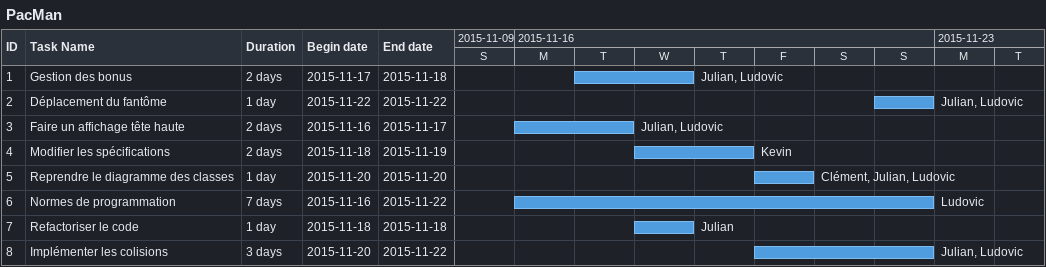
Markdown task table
PacMan

| ID | Task | Duration | Start | Finish | Resources |
|---|---|---|---|---|---|
| 1 | Gestion des bonus | 2d | 2015-11-17 | 2015-11-18 | Julian, Ludovic |
| 2 | Déplacement du fantôme | 1d | 2015-11-22 | 2015-11-22 | Julian, Ludovic |
| 3 | Faire un affichage tête haute | 2d | 2015-11-16 | 2015-11-17 | Julian, Ludovic |
| 4 | Modifier les spécifications | 2d | 2015-11-18 | 2015-11-19 | Kevin |
| 5 | Reprendre le diagramme des classes | 1d | 2015-11-20 | 2015-11-20 | Clément, Julian, Ludovic |
| 6 | Normes de programmation | 7d | 2015-11-16 | 2015-11-22 | Ludovic |
| 7 | Refactoriser le code | 1d | 2015-11-18 | 2015-11-18 | Julian |
| 8 | Implémenter les colisions | 3d | 2015-11-20 | 2015-11-22 | Julian, Ludovic |
